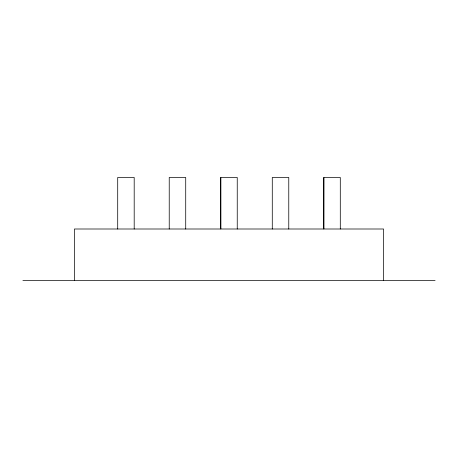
<?xml version="1.0" encoding="UTF-8"?>
<svg xmlns="http://www.w3.org/2000/svg" width="458" height="458" viewBox="0 0 458 458"><rect width="100%" height="100%" fill="white"/><g stroke="black" fill="none" stroke-linecap="round" stroke-linejoin="round"><path stroke-width="0.69" d="M220.785 177.475L220.785 229L220.756 177.475L237.244 177.475L237.244 229M323.846 177.475L323.812 229L323.806 177.475L340.294 177.475L340.294 229M22.9 280.525L435.1 280.525M383.575 280.525L383.575 229L74.425 229L74.425 280.525M288.769 229L288.769 177.475L272.281 177.475L272.281 229M185.719 229L185.719 177.475L169.231 177.475L169.231 229M134.194 229L134.194 177.475L117.706 177.475L117.706 229"/></g></svg>
